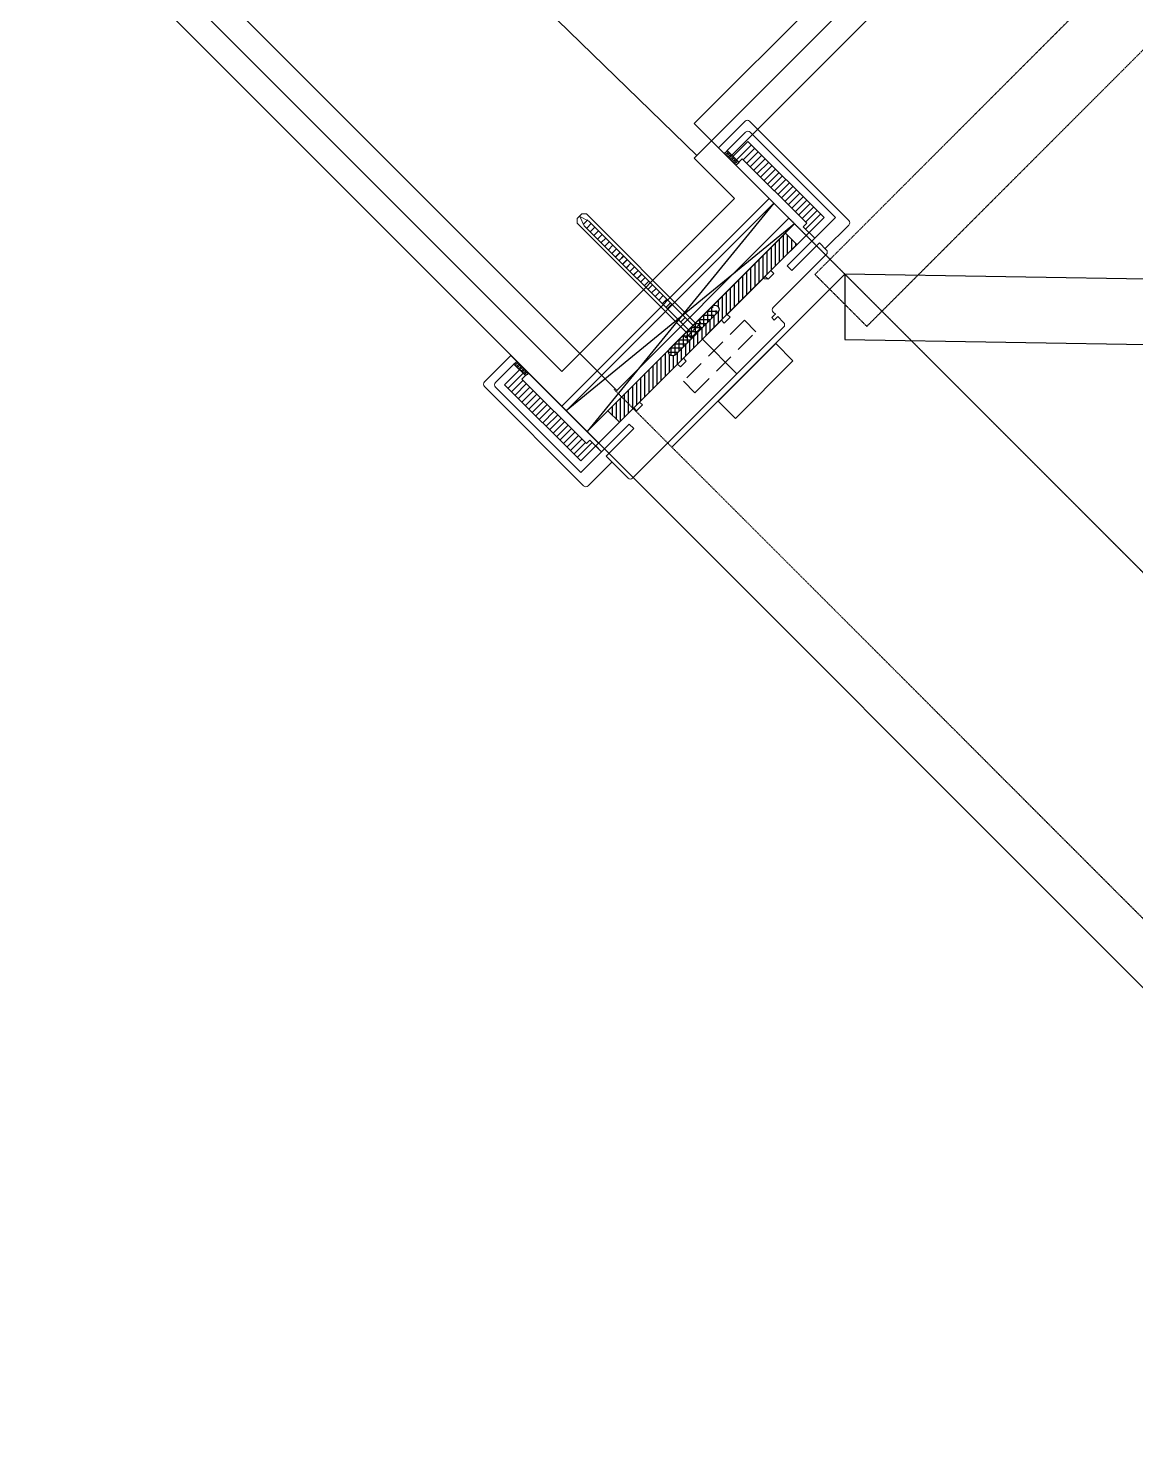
# Model space of a CAD drawing. Header units: millimetres. Extents: x 186805 to 449048, y 2167 to 51540.
# Drawn here: x 386858 to 387537, y 34843 to 35716 of the extents above; entities that cross this region are included whole.
import ezdxf

# ---------------------------------------------------------------- set-up
doc = ezdxf.new("R2010")
doc.units = ezdxf.units.MM
for name, pattern in [('BD$0$HIDDEN', [0.375, 0.25, -0.125]), ('HIDDEN', [0.375, 0.25, -0.125]), ('HIDDEN2', [0.1875, 0.125, -0.0625])]:
    doc.linetypes.add(name, pattern=pattern)
doc.layers.get('0').update_dxf_attribs({"linetype": 'CONTINUOUS'})
for name, color, linetype, lineweight in [('0-60x60-C', 3, 'CONTINUOUS', 13), ('0-AKL-P1 TILES', 8, 'CONTINUOUS', 13), ('0-akl-plasterline', 9, 'CONTINUOUS', 13), ('ARCHITRAVE', 2, 'CONTINUOUS', 13), ('BD$0$a-door', 8, 'CONTINUOUS', 9), ('Cabinet', 2, 'CONTINUOUS', 5), ('Countertop', 3, 'CONTINUOUS', 13)]:
    doc.layers.add(name, color=color, linetype=linetype, lineweight=lineweight)
for name, color, linetype in [('3117.NEW ID XR$0$A-HATCH', 8, 'CONTINUOUS'), ('A-ABOVE DOOR', 1, 'HIDDEN2'), ('a-door', 4, 'CONTINUOUS'), ('a-wall', 140, 'CONTINUOUS'), ('HATCH', 8, 'CONTINUOUS'), ('STEEL', 8, 'CONTINUOUS')]:
    doc.layers.add(name, color=color, linetype=linetype)

# ---------------------------------------------------------------- blocks, each defined once
blk = doc.blocks.new('A$C7C4A1575')
at = {"layer": 'A-ABOVE DOOR', "color": 8}
for p, q in [((61162.41415422107, 16680.25943515336), (61805.46337729343, 16037.21021208083)), ((61699.39736011508, 15931.14419490317), (61056.34813704342, 16574.19341797571))]:
    blk.add_line(p, q, dxfattribs=at)
at = {"layer": 'a-door', "color": 8, "lineweight": -3}
for p, q in [((61770.10329043423, 16072.56555114218), (61664.03727325541, 15966.499533964)), ((61695.85707840859, 16019.53254255283), (61731.21241746866, 16054.88788161243)), ((61731.21241746866, 16054.88788161243), (61741.81901918654, 16044.28127989473)), ((61741.81901918654, 16044.28127989473), (61706.46368012694, 16008.92594083506)), ((61664.03727325541, 16006.49953396394), (60850.31308543985, 16020.22372178055)), ((61706.46368012694, 16008.92594083506), (61695.85707840859, 16019.53254255283)), ((61664.03727325541, 15966.49953396412), (61664.03727325541, 16006.49953396394)), ((60850.31308543938, 15980.22372178061), (61664.03727325541, 15966.49953396412))]:
    blk.add_line(p, q, dxfattribs=at)
at = {"layer": 'a-wall', "color": 8}
for p, q in [((61803.89803782548, 16037.7893682899), (61698.32273837761, 15932.21406884203)), ((61803.89803782548, 16037.7893682899), (62164.32867504144, 15677.36349299343)), ((61756.37910261774, 15874.15770460255), (61698.32273837761, 15932.21406884203)), ((60232.21963595808, 14349.99823794313), (61756.37910261774, 15874.15770460255))]:
    blk.add_line(p, q, dxfattribs=at)
blk = doc.blocks.new('A$C32DD6ECA')
at = {"layer": '0-60x60-C', "color": 16, "xscale": 0.04183124983683228, "yscale": 0.04183124983683228, "zscale": 0.04183124983683228, "rotation": 180}
blk.add_blockref('A$C7C4A1575', (4397.082428284921, 2202.635936537234), dxfattribs=at)
blk = doc.blocks.new('A$C5C977968')
at = {"lineweight": 0}
h = blk.add_hatch(dxfattribs=at)
h.set_pattern_fill('LINE', color=256, scale=25, angle=90, style=0)
h.set_pattern_definition([(134.9999999995186, (-21698.63466328196, 34556.80923204978), (2.209708691226526, 2.209708691189396), [])])
h.paths.add_polyline_path([(4732.221984799136, 6098.274859550162), (4729.393557674426, 6101.10328667493), (4764.126621498261, 6135.836350498226), (4766.955048623029, 6133.007923373458)])
h = blk.add_hatch(dxfattribs=at)
h.set_pattern_fill('LINE', color=256, scale=25, angle=90, style=0)
h.set_pattern_definition([(134.9999999995186, (-21716.24694174487, 34539.19695358712), (2.209708691226526, 2.209708691189396), [])])
h.paths.add_polyline_path([(4714.609706336167, 6080.662581087505), (4711.781279211456, 6083.491008212273), (4746.514343035349, 6118.224072035569), (4749.342770160059, 6115.395644910801)])
at = {"layer": 'STEEL'}
h = blk.add_hatch(dxfattribs=at)
h.set_pattern_fill('ANSI37', color=256, scale=20, style=0)
h.set_pattern_definition([(179.9999999995186, (5262.573651386308, 6462.790964623433), (2.100386531367349e-11, 2.5), []), (90, (5262.573651386308, 6462.790964623433), (2.5, -2.100386531367349e-11), [])])
edge = h.paths.add_edge_path()
edge.add_ellipse((4685.365865859028, 6080.355361053495), major_axis=(-1.767766952983948, 1.767766952983947), ratio=0.9999999999897105, start_angle=-90.00000000047169, end_angle=89.99999999952843, ccw=False)
edge.add_ellipse((4685.365865859028, 6080.355361053495), major_axis=(-1.767766952983948, 1.767766952983948), ratio=0.9999999999917684, start_angle=269.9999999996463, end_angle=449.9999999996463)
edge = h.paths.add_edge_path()
edge.add_ellipse((4711.416782929387, 6054.304443982677), major_axis=(-1.76776695298031, 1.76776695298031), ratio=0.9999999999917681, start_angle=89.99999999952843, end_angle=269.99999999952837, ccw=False)
edge.add_line((4683.598098906048, 6078.587594100543), (4709.649015976407, 6052.536677029726))
edge.add_line((4687.133632812009, 6082.123128006453), (4713.184549882368, 6056.072210935628))
at = {"lineweight": 0}
for p, q in [((4672.228206526372, 6171.981603896056), (4663.035818371049, 6181.173992051561)), ((4661.621604808548, 6165.617642865451), (4654.550536996743, 6172.688710677394)), ((4663.742925152124, 6167.738963208991), (4656.67185734032, 6174.810031020956)), ((4665.864245495701, 6169.860283552574), (4658.793177683954, 6176.931351364459)), ((4667.985565839277, 6171.981603896114), (4660.91449802753, 6179.052671707999)), ((4651.015003090666, 6155.011041147736), (4643.943935278861, 6162.082108959687)), ((4653.136323434243, 6157.132361491298), (4646.065255622438, 6164.203429303227)), ((4655.257643777819, 6159.253681834845), (4648.186575966014, 6166.324749646767)), ((4657.378964121395, 6161.375002178407), (4650.30789630959, 6168.446069990328)), ((4659.500284464972, 6163.496322521925), (4652.429216653167, 6170.567390333832)), ((4642.529721716361, 6146.525759773569), (4635.458653904498, 6153.596827585519)), ((4644.651042059937, 6148.647080117131), (4637.579974248132, 6155.718147929081)), ((4646.772362403513, 6150.768400460678), (4639.701294591709, 6157.839468272599)), ((4648.893682747032, 6152.889720804196), (4641.822614935285, 6159.960788616125)), ((4634.044440341997, 6138.040478399424), (4626.973372530192, 6145.111546211352)), ((4636.165760685573, 6140.161798742964), (4629.094692873827, 6147.232866554892)), ((4638.287081029208, 6142.283119086489), (4631.216013217403, 6149.354186898432)), ((4640.408401372784, 6144.404439430029), (4633.337333560979, 6151.475507241936)), ((4629.801799654844, 6129.555197025242), (4620.609411499521, 6138.747585180747)), ((4629.801799654902, 6133.797837712358), (4622.730731843098, 6140.868905524243)), ((4631.923119998421, 6135.919158055862), (4624.852052186674, 6142.99022586779)), ((4768.300995146448, 6137.182297021587), (4762.672212151578, 6134.381941151572)), ((4768.300995146448, 6137.182297021587), (4765.500639276346, 6131.553514026818)), ((4762.672212151578, 6134.381941151572), (4697.175430566946, 6068.885159567995)), ((4765.500639276346, 6131.553514026818), (4700.003857691656, 6066.056732443249)), ((4703.697232396516, 6075.406961397501), (4706.525659521285, 6072.578534272732)), ((4711.781279211456, 6083.491008212273), (4714.609706336167, 6080.662581087505)), ((4803.04302577296, 6041.166784649264), (4812.235413928342, 6031.974396493759)), ((4798.800385085749, 6032.681503275082), (4805.871452897612, 6025.610435463161)), ((4800.921705429384, 6034.802823618622), (4807.992773241131, 6027.731755806737)), ((4803.04302577296, 6036.924143962169), (4810.114093584707, 6029.853076150284)), ((4790.315103711502, 6024.196221900937), (4797.386171523307, 6017.125154088972)), ((4792.436424055079, 6026.317542244455), (4799.507491866883, 6019.246474432533)), ((4794.557744398655, 6028.438862588016), (4801.628812210402, 6021.367794776073)), ((4796.679064742173, 6030.560182931542), (4803.750132554036, 6023.489115119592)), ((4781.829822337197, 6015.710940526726), (4788.900890149001, 6008.639872714841)), ((4783.951142680715, 6017.832260870251), (4791.02221049252, 6010.761193058366)), ((4786.072463024291, 6019.953581213835), (4793.143530836154, 6012.882513401928)), ((4788.193783367926, 6022.074901557397), (4795.264851179731, 6015.003833745468)), ((4771.223220619315, 6005.104338809018), (4778.29428843112, 5998.033270997134)), ((4773.344540962833, 6007.22565915258), (4780.415608774696, 6000.154591340674)), ((4775.465861306409, 6009.34697949612), (4782.536929118214, 6002.275911684221)), ((4777.587181649986, 6011.46829983966), (4784.658249461849, 6004.397232027717)), ((4779.70850199362, 6013.589620183229), (4786.779569805425, 6006.518552371279)), ((4760.616618901433, 5998.740377778449), (4769.809007056814, 5989.547989622944)), ((4764.859259588586, 5998.740377778413), (4771.930327400332, 5991.669309966484)), ((4766.980579932104, 6000.861698121917), (4774.051647743909, 5993.790630310032)), ((4769.101900275738, 6002.983018465478), (4776.172968087543, 5995.91195065355))]:
    blk.add_line(p, q, dxfattribs=at)
for p, q in [((4764.163103598345, 6138.808885875136), (4697.305354669341, 6071.95113694726)), ((4766.991530723055, 6138.808885875114), (4764.163103598345, 6138.808885875136)), ((4766.991530723055, 6138.808885875114), (4769.819957847823, 6135.980458750346)), ((4769.819957847765, 6133.152031625599), (4769.819957847823, 6135.980458750346)), ((4769.819957847765, 6133.152031625599), (4702.962208918761, 6066.294282697723)), ((4694.646743756719, 6069.999632815867), (4693.755899797077, 6069.108788856262)), ((4700.11986082769, 6062.744827825532), (4693.755899797077, 6069.108788856262)), ((4694.830480935168, 6073.011797119063), (4693.939636975527, 6072.120953159436)), ((4703.132025130908, 6062.928565003931), (4693.939636975527, 6072.120953159436)), ((4696.060957319103, 6069.99963281586), (4701.01070478739, 6065.049885347529)), ((4696.244694497553, 6073.011797119048), (4704.02286909055, 6065.233622525935)), ((4701.010704787332, 6063.63567178516), (4700.11986082769, 6062.744827825532)), ((4704.02286909055, 6063.819408963558), (4703.132025130908, 6062.928565003931))]:
    blk.add_line(p, q)
for centre, start, end in [((4695.353850537911, 6069.292526034675), 44.99999999941044, 135.0000000002948), ((4695.537587716361, 6072.304690337871), 44.99999999941044, 135.0000000002948), ((4700.303598006198, 6064.342778566352), 315.0000000002948, 44.99999999941044), ((4703.315762309358, 6064.52651574475), 315.0000000002948, 44.99999999941044)]:
    blk.add_arc(centre, 0.9999999999999999, start, end)
at = {"layer": '0-akl-plasterline'}
for p, q in [((3167.664966310433, 7682.201698361037), (4676.824432968569, 6173.04223170277)), ((4768.748314523022, 6010.407672030073), (5106.370962252491, 6348.03031975968)), ((4676.824432968569, 6173.04223170277), (4652.075695627194, 6148.293494361453)), ((4652.075695627194, 6148.293494361453), (4779.354916240904, 6021.014273747918))]:
    blk.add_line(p, q, dxfattribs=at)
at = {"layer": '3117.NEW ID XR$0$A-HATCH'}
blk.add_line((4804.103653582337, 6279.108248880657), (4696.424348712491, 6174.655519395674), dxfattribs=at)
at = {"layer": 'a-wall'}
for p, q in [((3173.878169744567, 7697.201698362449), (4698.037636403868, 6173.042231703061)), ((4779.354916240904, 6042.227477183522), (5106.370962252433, 6369.24352319527)), ((4698.037636404217, 6173.042231702741), (4673.288899062783, 6148.293494361453)), ((4673.288899062783, 6148.293494361453), (4779.354916240904, 6042.227477183522))]:
    blk.add_line(p, q, dxfattribs=at)
at = {"layer": 'ARCHITRAVE'}
for p, q in [((4611.417023344082, 6136.626264837265), (4663.742925152299, 6188.952166644587)), ((4666.571352277067, 6188.952166644565), (4677.885060775909, 6177.638458145462)), ((4665.157138714625, 6183.295312395123), (4618.488091155887, 6136.626264837185)), ((4674.349526870006, 6174.102924239618), (4665.157138714625, 6183.295312395123)), ((4668.692672620469, 6172.688710677256), (4629.09469287371, 6133.090730931137)), ((4670.813992963987, 6170.567390333694), (4668.692672620469, 6172.688710677256)), ((4677.885060775909, 6177.638458145462), (4670.813992963987, 6170.567390333694)), ((4652.075695627194, 6148.293494361453), (3998.001923030883, 5494.219721762849)), ((4624.144945405307, 6123.898342775734), (4611.417023344082, 6136.626264837265)), ((4618.488091155887, 6136.626264837185), (4627.680479311268, 6127.43387668168)), ((4627.680479311268, 6127.43387668168), (4618.488091155945, 6136.626264837185)), ((4631.216013217228, 6130.969410587582), (4624.144945405307, 6123.898342775734)), ((4627.680511676008, 6127.433844319239), (4624.144977769989, 6123.898310413337)), ((4651.015067818575, 6104.09928817628), (4627.680511676008, 6127.433844319239)), ((4629.09469287371, 6133.090730931137), (4631.216013217228, 6130.969410587582)), ((4621.316550645221, 6121.069883288612), (4617.073909958126, 6116.827242601525)), ((4638.287254814932, 6104.099179118632), (4621.316550645221, 6121.069883288612)), ((4624.144977769989, 6123.898310413337), (4641.1156819397, 6106.927606243364)), ((4642.176200688933, 6127.080290927392), (4635.105132877128, 6120.009223115499)), ((4635.105132877128, 6120.009223115499), (4743.999577180017, 6011.11477881296)), ((4617.073909958068, 6113.998815476785), (4649.600821892382, 6081.471903541926)), ((4641.1156819397, 6106.927606243364), (4638.287254814932, 6104.099179118632)), ((4649.247300865594, 6102.331521223328), (4651.015067818575, 6104.09928817628)), ((4652.782834771439, 6098.795987317375), (4649.247300865594, 6102.331521223328)), ((4654.550601724419, 6100.563754270341), (4652.782834771439, 6098.795987317375)), ((4677.88512550341, 6077.229230490979), (4654.550601724419, 6100.563754270341)), ((4646.851463737665, 6075.894118262579), (4643.236860861653, 6072.279515386566)), ((4646.851463737665, 6075.894118262579), (4648.265677300049, 6074.47990470018)), ((4649.600821892323, 6078.643476417194), (4648.336387978226, 6077.37904250306)), ((4648.336387978226, 6077.37904250306), (4649.04349475936, 6076.671935721854)), ((4648.972784081241, 6073.772797919002), (4650.457708321745, 6075.257722159484)), ((4649.04349475936, 6076.671935721854), (4650.457708321745, 6075.257722159484)), ((4676.117358550429, 6075.461463538013), (4677.88512550341, 6077.229230490979)), ((4679.652892456332, 6071.925929632052), (4676.117358550429, 6075.461463538013)), ((4643.236860861594, 6069.451088261798), (4735.867881559825, 5976.820067561988)), ((4648.265677300049, 6074.47990470018), (4648.972784081241, 6073.772797919002)), ((4681.420659409312, 6073.693696585004), (4679.652892456332, 6071.925929632052)), ((4704.755183188245, 6050.359172805649), (4681.420659409312, 6073.693696585004)), ((4693.087921298807, 6062.026434695341), (4671.874717862986, 6040.813231259919)), ((4702.987416235264, 6048.591405852712), (4704.755183188245, 6050.359172805649)), ((4706.522950141167, 6045.055871946752), (4702.987416235264, 6048.591405852712)), ((4708.290717094147, 6046.823638899703), (4706.522950141167, 6045.055871946752)), ((4731.625240873138, 6023.489115120348), (4708.290717094147, 6046.823638899703)), ((4808.699880022497, 6046.823638898706), (4801.628812210576, 6039.752571086901)), ((4805.164346116595, 6043.288104992826), (4814.356734271918, 6034.095716837328)), ((4820.013588521397, 6035.509930399647), (4808.699880022497, 6046.823638898706)), ((4803.750132554094, 6037.631250743347), (4764.152152807335, 5998.033270997235)), ((4814.356734271918, 6034.095716837328), (4767.68768671318, 5987.426669279383)), ((4767.68768671318, 5980.355601467541), (4820.013588521397, 6032.681503274907)), ((4801.628812210576, 6039.752571086901), (4803.750132554094, 6037.631250743347)), ((4729.857473920158, 6021.721348167397), (4731.625240873138, 6023.489115120348)), ((4138.009065704362, 5379.668423212206), (4779.354916239274, 6021.014273749577)), ((4733.39300782606, 6018.185814261422), (4729.857473920158, 6021.721348167397)), ((4735.16077477904, 6019.953581214388), (4733.39300782606, 6018.185814261422)), ((4758.495298557973, 5996.619057435033), (4735.160756602767, 6019.953599390676)), ((4751.07064499188, 6018.185846624823), (4743.999577180017, 6011.11477881296)), ((4735.160774778924, 6007.225659153017), (4737.989201903692, 6010.054086277742)), ((4752.131337527244, 5990.255096404406), (4735.160774778924, 6007.225659153017)), ((4737.989201903692, 6010.054086277742), (4754.959764652012, 5993.083523529131)), ((4762.030832463817, 6000.15459134079), (4754.959764651838, 5993.083523528985)), ((4754.959764652012, 5993.083523529131), (4758.495298557973, 5996.619057435033)), ((4767.68768671318, 5987.426669279383), (4758.495298557857, 5996.619057434888)), ((4758.495298557857, 5996.619057434888), (4767.68768671318, 5987.426669279426)), ((4764.152152807335, 5998.033270997235), (4762.030832463817, 6000.15459134079)), ((4738.696308684594, 5976.820067561988), (4752.131337527244, 5990.255096404406)), ((4754.959764651838, 5993.083523528985), (4767.68768671318, 5980.355601467541))]:
    blk.add_line(p, q, dxfattribs=at)
for centre, start, end in [((4665.157138714625, 6187.537953082225), 44.99999999941044, 135.0000000002948), ((4618.488123520452, 6115.413029039133), 135.0000000002948, 224.9999999994105), ((4648.186608329997, 6080.057689979578), 315.0000000002948, 44.99999999941044), ((4644.651074423979, 6070.865301824168), 135.0000000002948, 224.9999999994105), ((4818.599374959012, 6034.09571683727), 315.0000000002948, 44.99999999941044), ((4737.282095122209, 5978.234281124373), 224.9999999994105, 315.0000000002948)]:
    blk.add_arc(centre, 2, start, end, dxfattribs=at)
at = {"layer": 'BD$0$a-door', "linetype": 'BD$0$HIDDEN'}
for p, q in [((4624.071870652435, 6101.722850819526), (4058.38644570444, 6667.408275769907)), ((4026.566640550911, 6635.58847061664), (4592.252065498906, 6069.903045666229)), ((4592.252065498906, 6069.903045666229), (4624.071870652435, 6101.722850819526))]:
    blk.add_line(p, q, dxfattribs=at)
at = {"layer": 'Cabinet'}
for p, q in [((4636.519346439454, 6132.737145176841), (4649.247268500796, 6145.46506723827)), ((4649.247268500796, 6145.46506723827), (4776.526489114563, 6018.185846624896)), ((4763.798567053222, 6005.457924563496), (4636.519346439454, 6132.737145176841)), ((4776.526489114563, 6018.185846624896), (4763.798567053222, 6005.457924563496))]:
    blk.add_line(p, q, dxfattribs=at)
at = {"layer": 'Countertop'}
for p, q in [((4603.285327723657, 6134.858465520316), (4664.096510905598, 6195.669648702489)), ((4666.924938030366, 6195.669648702504), (4683.188393997669, 6179.40619273523)), ((4617.781016738038, 6117.534349381283), (4603.285327723657, 6132.03003839562)), ((4810.467614611436, 6052.12697212187), (4756.727499241359, 5998.386856751618)), ((4826.731070578739, 6035.863516154641), (4810.467614611436, 6052.12697212187)), ((4765.919887396914, 5972.223905847743), (4826.731070578797, 6033.035089029887)), ((4748.595771257824, 5986.719594862036), (4763.091460272146, 5972.223905847713))]:
    blk.add_line(p, q, dxfattribs=at)
for centre, start, end in [((4665.510724467982, 6194.25543514012), 44.99999999941044, 135.0000000005896), ((4604.699541286041, 6133.444251957961), 135.0000000005896, 224.9999999994105), ((4825.316857016413, 6034.449302592271), 315.0000000005895, 44.99999999941044), ((4764.505673834414, 5973.638119410112), 224.9999999994105, 315.0000000005895)]:
    blk.add_arc(centre, 2, start, end, dxfattribs=at)
at = {"layer": 'HATCH'}
for p, q in [((4649.247268500796, 6145.46506723827), (4763.798567053222, 6005.457924563496)), ((4636.519346439454, 6132.737145176841), (4776.526489114563, 6018.185846624896)), ((4635.793303644343, 6119.321052348292), (4635.793303644343, 6120.697393882714)), ((4638.293303644343, 6116.821052348299), (4638.293303644343, 6123.197393882743)), ((4640.793303644343, 6114.321052348299), (4640.793303644343, 6125.697393882772)), ((4642.176200688933, 6127.080290927392), (4751.07064499188, 6018.185846624823)), ((4643.293303644343, 6111.821052348307), (4643.293303644343, 6125.963187971996)), ((4645.793303644343, 6109.321052348314), (4645.793303644343, 6123.463187972004)), ((4648.293303644343, 6106.821052348314), (4648.293303644343, 6120.963187972011)), ((4650.793303644343, 6104.321052348321), (4650.793303644343, 6118.463187972018)), ((4653.293303644343, 6101.821052348329), (4653.293303644343, 6115.963187972025)), ((4655.793303644343, 6099.321052348336), (4655.793303644343, 6113.463187972033)), ((4658.293303644343, 6096.82105234835), (4658.293303644343, 6110.96318797204)), ((4660.793303644343, 6094.321052348358), (4660.793303644343, 6108.463187972047)), ((4663.293303644343, 6091.821052348365), (4663.293303644343, 6105.963187972055)), ((4665.793303644343, 6089.321052348372), (4665.793303644343, 6103.463187972062)), ((4668.293303644343, 6086.821052348379), (4668.293303644343, 6100.963187972069)), ((4670.793303644343, 6084.321052348394), (4670.793303644343, 6098.463187972076)), ((4673.293303644343, 6081.821052348401), (4673.293303644343, 6095.963187972084)), ((4675.793303644343, 6079.321052348409), (4675.793303644343, 6093.463187972091)), ((4678.293303644343, 6076.821052348416), (4678.293303644343, 6090.963187972098)), ((4680.793303644343, 6074.321052348423), (4680.793303644343, 6088.463187972106)), ((4683.293303644343, 6081.753309989515), (4683.293303644343, 6085.963187972113)), ((4683.293303644343, 6071.821052348438), (4683.293303644343, 6078.957347389973)), ((4685.793303644343, 6082.818522674286), (4685.793303644343, 6083.46318797212)), ((4685.793303644343, 6069.321052348445), (4685.793303644343, 6076.392389362001)), ((4688.293303644343, 6066.821052348452), (4688.293303644343, 6073.892389362016)), ((4690.793303644343, 6064.321052348459), (4690.793303644343, 6071.392389362023)), ((4693.293303644343, 6061.821052348467), (4693.293303644343, 6068.892389362038)), ((4695.793303644343, 6059.321052348481), (4695.793303644343, 6066.392389362045)), ((4698.293303644343, 6056.821052348489), (4698.293303644343, 6063.892389362052)), ((4700.793303644343, 6054.321052348496), (4700.793303644343, 6061.392389362067)), ((4703.293303644343, 6051.821052348503), (4703.293303644343, 6058.892389362074)), ((4705.793303644343, 6049.321052348518), (4705.793303644343, 6056.392389362089)), ((4708.293303644343, 6046.821052348525), (4708.293303644343, 6053.892389362096)), ((4710.793303644343, 6044.321052348532), (4710.793303644343, 6051.883413225223)), ((4713.293303644343, 6055.956317024436), (4713.293303644343, 6055.963187972229)), ((4713.293303644343, 6041.82105234854), (4713.293303644343, 6052.652506213955)), ((4715.793303644343, 6039.321052348547), (4715.793303644343, 6053.463187972236)), ((4718.293303644343, 6036.821052348561), (4718.293303644343, 6050.963187972244)), ((4720.793303644343, 6034.321052348569), (4720.793303644343, 6048.463187972258)), ((4723.293303644343, 6031.821052348576), (4723.293303644343, 6045.963187972266)), ((4725.793303644343, 6029.321052348583), (4725.793303644343, 6043.463187972273)), ((4728.293303644343, 6026.82105234859), (4728.293303644343, 6040.96318797228)), ((4730.793303644343, 6024.321052348605), (4730.793303644343, 6038.463187972287)), ((4733.293303644343, 6021.821052348612), (4733.293303644343, 6035.963187972302)), ((4735.793303644343, 6019.32105234862), (4735.793303644343, 6033.463187972309)), ((4738.293303644343, 6016.821052348627), (4738.293303644343, 6030.963187972317)), ((4740.793303644343, 6014.321052348634), (4740.793303644343, 6028.463187972324)), ((4743.293303644343, 6011.821052348649), (4743.293303644343, 6025.963187972331)), ((4745.793303644343, 6012.908505277279), (4745.793303644343, 6023.463187972338)), ((4748.293303644343, 6015.408505277279), (4748.293303644343, 6020.963187972353)), ((4750.793303644343, 6017.908505277286), (4750.793303644343, 6018.46318797236))]:
    blk.add_line(p, q, dxfattribs=at)
at = {"layer": 'HATCH', "linetype": 'HIDDEN', "ltscale": 50}
blk.add_lwpolyline([(4704.755183188128, 6036.21703718193), (4697.684115376207, 6029.145969370125), (4660.207455973665, 6066.622628773315), (4667.278523785586, 6073.69369658512)], close=True, dxfattribs=at)
at = {"layer": 'HATCH'}
for centre in [(4674.980990888609, 6172.966588942742), (4675.688097669801, 6173.673695723948), (4676.395204450993, 6174.380802505111), (4677.102311232185, 6175.087909286274), (4677.809418013378, 6175.795016067495), (4678.51652479457, 6176.502122848688), (4679.223631575762, 6177.20922962988), (4679.930738356896, 6177.916336411086), (4680.637845138146, 6178.623443192249), (4681.34495191928, 6179.330549973456), (4674.273884107417, 6172.259482161564), (4803.320904037857, 6043.212462231648), (4804.028010819049, 6043.919569012811), (4804.735117600183, 6044.626675794032), (4805.442224381375, 6045.333782575195), (4806.149331162567, 6046.040889356387), (4806.856437943759, 6046.747996137579), (4807.563544724951, 6047.455102918742), (4808.270651506085, 6048.162209699949), (4808.977758287278, 6048.869316481127), (4809.68486506847, 6049.576423262377), (4810.391971849662, 6050.283530043511)]:
    blk.add_arc(centre, 3.851496005722189, 206.0613736043048, 243.9386263977426, dxfattribs=at)
at = {"layer": 'HATCH', "lineweight": 0}
blk.add_open_spline([(4655.869476883672, 6099.244879111066), (4654.821365852549, 6098.961007069302), (4653.898225122946, 6098.939131650455), (4653.064365621889, 6099.077518167818)], degree=3, dxfattribs=at)
at = {"layer": 'STEEL'}
for p, q in [((4683.598098906048, 6078.587594100543), (4709.649015976407, 6052.536677029726)), ((4687.133632812009, 6082.123128006453), (4713.184549882368, 6056.072210935628))]:
    blk.add_line(p, q, dxfattribs=at)
for centre, start, end in [((4685.365865859028, 6080.355361053495), 44.99999999941044, 224.9999999994105), ((4685.365865859028, 6080.355361053495), 44.99999999941044, 224.9999999994105), ((4711.416782929387, 6054.304443982677), 224.9999999994105, 44.99999999941044)]:
    blk.add_arc(centre, 2.5, start, end, dxfattribs=at)

msp = doc.modelspace()

# ---------------------------------------------------------------- block references
at = {"layer": '0-60x60-C', "color": 16, "xscale": 23.90557308239969, "yscale": 23.90557308239969, "zscale": 23.90557308239969}
msp.add_blockref('A$C32DD6ECA', (343908.2188684661, -1123.044708209927), dxfattribs=at)
at = {"layer": '0-AKL-P1 TILES', "color": 1, "xscale": -1}
msp.add_blockref('A$C5C977968', (391964.6527351033, 29463.81650459875), dxfattribs=at)

doc.saveas('drawing.dxf')
